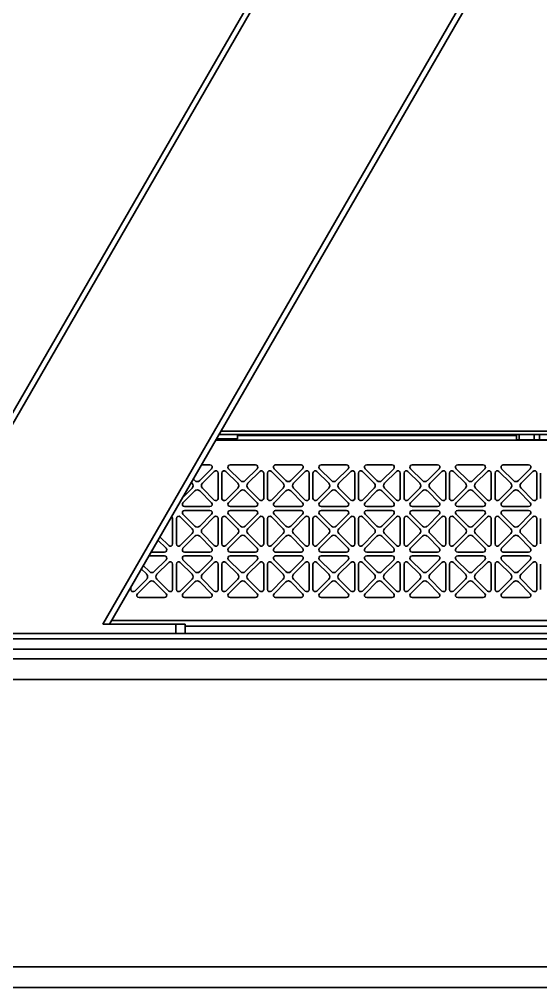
# Model space of a CAD drawing. Header units: millimetres. Extents: x 32496 to 166256, y 3504 to 23939.
# Drawn here: x 94672 to 94947, y 19902 to 20413 of the extents above; entities that cross this region are included whole.
import ezdxf

# ---------------------------------------------------------------- set-up
doc = ezdxf.new("R2010")
doc.units = ezdxf.units.MM
doc.layers.get('0').update_dxf_attribs({"lineweight": 35})

# ---------------------------------------------------------------- blocks, each defined once
blk = doc.blocks.new('8-1250')
at = {"linetype": 'Continuous'}
for p, q in [((-4859.13, -33800.26), (-5359.13, -34666.29)), ((-4859.13, -33806.26), (-5355.66, -34666.29)), ((-4859.13, -33994.26), (-5247.12, -34666.29)), ((-4859.13, -34000.26), (-5243.66, -34666.29)), ((-5186.85, -34568.79), (-5187.15, -34568.49)), ((-5187.15, -34568.49), (-5176.1, -34568.49)), ((-5185.92, -34566.29), (-4864.83, -34566.29)), ((-5184.94, -34564.59), (-4867.03, -34564.59)), ((-5176.4, -34568.79), (-5176.1, -34568.49)), ((-5176.1, -34566.29), (-5176.1, -34568.49)), ((-5028.99, -34566.79), (-5176.1, -34566.79)), ((-5028.99, -34569.06), (-5028.99, -34566.29)), ((-5027.68, -34569.06), (-5027.68, -34566.29)), ((-5019.65, -34569.06), (-5019.65, -34566.29)), ((-5017.01, -34569.06), (-5017.01, -34566.29)), ((-5187.65, -34569.29), (-4854.13, -34569.29)), ((-5186.85, -34568.79), (-5176.4, -34568.79)), ((-5028.99, -34569.06), (-5007.66, -34569.06)), ((-5190.64, -34582.29), (-5195.16, -34582.29)), ((-5166.64, -34582.29), (-5180.02, -34582.29)), ((-5142.64, -34582.29), (-5156.02, -34582.29)), ((-5118.64, -34582.29), (-5132.02, -34582.29)), ((-5094.64, -34582.29), (-5108.02, -34582.29)), ((-5070.64, -34582.29), (-5084.02, -34582.29)), ((-5046.64, -34582.29), (-5060.02, -34582.29)), ((-5022.64, -34582.29), (-5036.02, -34582.29)), ((-5196.05, -34590.6), (-5189.79, -34584.34)), ((-5188.38, -34585.75), (-5194.64, -34592.02)), ((-5186.33, -34599.98), (-5186.33, -34586.6)), ((-5184.33, -34586.6), (-5184.33, -34599.98)), ((-5176.01, -34592.02), (-5182.28, -34585.75)), ((-5180.87, -34584.34), (-5174.6, -34590.6)), ((-5172.05, -34590.6), (-5165.79, -34584.34)), ((-5164.38, -34585.75), (-5170.64, -34592.02)), ((-5162.33, -34599.98), (-5162.33, -34586.6)), ((-5160.33, -34586.6), (-5160.33, -34599.98)), ((-5152.01, -34592.02), (-5158.28, -34585.75)), ((-5156.87, -34584.34), (-5150.6, -34590.6)), ((-5148.05, -34590.6), (-5141.79, -34584.34)), ((-5140.38, -34585.75), (-5146.64, -34592.02)), ((-5138.33, -34599.98), (-5138.33, -34586.6)), ((-5136.33, -34586.6), (-5136.33, -34599.98)), ((-5128.01, -34592.02), (-5134.28, -34585.75)), ((-5132.87, -34584.34), (-5126.6, -34590.6)), ((-5124.05, -34590.6), (-5117.79, -34584.34)), ((-5116.38, -34585.75), (-5122.64, -34592.02)), ((-5114.33, -34599.98), (-5114.33, -34586.6)), ((-5112.33, -34586.6), (-5112.33, -34599.98)), ((-5104.01, -34592.02), (-5110.28, -34585.75)), ((-5108.87, -34584.34), (-5102.6, -34590.6)), ((-5100.05, -34590.6), (-5093.79, -34584.34)), ((-5092.38, -34585.75), (-5098.64, -34592.02)), ((-5090.33, -34599.98), (-5090.33, -34586.6)), ((-5088.33, -34586.6), (-5088.33, -34599.98)), ((-5080.01, -34592.02), (-5086.28, -34585.75)), ((-5084.87, -34584.34), (-5078.6, -34590.6)), ((-5076.05, -34590.6), (-5069.79, -34584.34)), ((-5068.38, -34585.75), (-5074.64, -34592.02)), ((-5066.33, -34599.98), (-5066.33, -34586.6)), ((-5064.33, -34586.6), (-5064.33, -34599.98)), ((-5056.01, -34592.02), (-5062.28, -34585.75)), ((-5060.87, -34584.34), (-5054.6, -34590.6)), ((-5052.05, -34590.6), (-5045.79, -34584.34)), ((-5044.38, -34585.75), (-5050.64, -34592.02)), ((-5042.33, -34599.98), (-5042.33, -34586.6)), ((-5040.33, -34586.6), (-5040.33, -34599.98)), ((-5032.01, -34592.02), (-5038.28, -34585.75)), ((-5036.87, -34584.34), (-5030.6, -34590.6)), ((-5028.05, -34590.6), (-5021.79, -34584.34)), ((-5020.38, -34585.75), (-5026.64, -34592.02)), ((-5018.33, -34599.98), (-5018.33, -34586.6)), ((-5016.33, -34586.6), (-5016.33, -34599.98)), ((-5200.01, -34592.02), (-5200.5, -34591.53)), ((-5199.46, -34589.74), (-5198.6, -34590.6)), ((-5205.29, -34599.84), (-5200.01, -34594.56)), ((-5198.6, -34595.98), (-5204.87, -34602.24)), ((-5189.79, -34602.24), (-5196.05, -34595.98)), ((-5194.64, -34594.56), (-5188.38, -34600.83)), ((-5182.28, -34600.83), (-5176.01, -34594.56)), ((-5174.6, -34595.98), (-5180.87, -34602.24)), ((-5165.79, -34602.24), (-5172.05, -34595.98)), ((-5170.64, -34594.56), (-5164.38, -34600.83)), ((-5158.28, -34600.83), (-5152.01, -34594.56)), ((-5150.6, -34595.98), (-5156.87, -34602.24)), ((-5141.79, -34602.24), (-5148.05, -34595.98)), ((-5146.64, -34594.56), (-5140.38, -34600.83)), ((-5134.28, -34600.83), (-5128.01, -34594.56)), ((-5126.6, -34595.98), (-5132.87, -34602.24)), ((-5117.79, -34602.24), (-5124.05, -34595.98)), ((-5122.64, -34594.56), (-5116.38, -34600.83)), ((-5110.28, -34600.83), (-5104.01, -34594.56)), ((-5102.6, -34595.98), (-5108.87, -34602.24)), ((-5093.79, -34602.24), (-5100.05, -34595.98)), ((-5098.64, -34594.56), (-5092.38, -34600.83)), ((-5086.28, -34600.83), (-5080.01, -34594.56)), ((-5078.6, -34595.98), (-5084.87, -34602.24)), ((-5069.79, -34602.24), (-5076.05, -34595.98)), ((-5074.64, -34594.56), (-5068.38, -34600.83)), ((-5062.28, -34600.83), (-5056.01, -34594.56)), ((-5054.6, -34595.98), (-5060.87, -34602.24)), ((-5045.79, -34602.24), (-5052.05, -34595.98)), ((-5050.64, -34594.56), (-5044.38, -34600.83)), ((-5038.28, -34600.83), (-5032.01, -34594.56)), ((-5030.6, -34595.98), (-5036.87, -34602.24)), ((-5021.79, -34602.24), (-5028.05, -34595.98)), ((-5026.64, -34594.56), (-5020.38, -34600.83)), ((-5204.02, -34604.29), (-5190.64, -34604.29)), ((-5180.02, -34604.29), (-5166.64, -34604.29)), ((-5156.02, -34604.29), (-5142.64, -34604.29)), ((-5132.02, -34604.29), (-5118.64, -34604.29)), ((-5108.02, -34604.29), (-5094.64, -34604.29)), ((-5084.02, -34604.29), (-5070.64, -34604.29)), ((-5060.02, -34604.29), (-5046.64, -34604.29)), ((-5036.02, -34604.29), (-5022.64, -34604.29)), ((-5204.87, -34608.34), (-5198.6, -34614.6)), ((-5190.64, -34606.29), (-5204.02, -34606.29)), ((-5196.05, -34614.6), (-5189.79, -34608.34)), ((-5180.87, -34608.34), (-5174.6, -34614.6)), ((-5166.64, -34606.29), (-5180.02, -34606.29)), ((-5172.05, -34614.6), (-5165.79, -34608.34)), ((-5156.87, -34608.34), (-5150.6, -34614.6)), ((-5142.64, -34606.29), (-5156.02, -34606.29)), ((-5148.05, -34614.6), (-5141.79, -34608.34)), ((-5132.87, -34608.34), (-5126.6, -34614.6)), ((-5118.64, -34606.29), (-5132.02, -34606.29)), ((-5124.05, -34614.6), (-5117.79, -34608.34)), ((-5108.87, -34608.34), (-5102.6, -34614.6)), ((-5094.64, -34606.29), (-5108.02, -34606.29)), ((-5100.05, -34614.6), (-5093.79, -34608.34)), ((-5084.87, -34608.34), (-5078.6, -34614.6)), ((-5070.64, -34606.29), (-5084.02, -34606.29)), ((-5076.05, -34614.6), (-5069.79, -34608.34)), ((-5060.87, -34608.34), (-5054.6, -34614.6)), ((-5046.64, -34606.29), (-5060.02, -34606.29)), ((-5052.05, -34614.6), (-5045.79, -34608.34)), ((-5036.87, -34608.34), (-5030.6, -34614.6)), ((-5022.64, -34606.29), (-5036.02, -34606.29)), ((-5028.05, -34614.6), (-5021.79, -34608.34)), ((-5210.33, -34623.98), (-5210.33, -34610.6)), ((-5208.33, -34610.6), (-5208.33, -34623.98)), ((-5200.01, -34616.02), (-5206.28, -34609.75)), ((-5188.38, -34609.75), (-5194.64, -34616.02)), ((-5186.33, -34623.98), (-5186.33, -34610.6)), ((-5184.33, -34610.6), (-5184.33, -34623.98)), ((-5176.01, -34616.02), (-5182.28, -34609.75)), ((-5164.38, -34609.75), (-5170.64, -34616.02)), ((-5162.33, -34623.98), (-5162.33, -34610.6)), ((-5160.33, -34610.6), (-5160.33, -34623.98)), ((-5152.01, -34616.02), (-5158.28, -34609.75)), ((-5140.38, -34609.75), (-5146.64, -34616.02)), ((-5138.33, -34623.98), (-5138.33, -34610.6)), ((-5136.33, -34610.6), (-5136.33, -34623.98)), ((-5128.01, -34616.02), (-5134.28, -34609.75)), ((-5116.38, -34609.75), (-5122.64, -34616.02)), ((-5114.33, -34623.98), (-5114.33, -34610.6)), ((-5112.33, -34610.6), (-5112.33, -34623.98)), ((-5104.01, -34616.02), (-5110.28, -34609.75)), ((-5092.38, -34609.75), (-5098.64, -34616.02)), ((-5090.33, -34623.98), (-5090.33, -34610.6)), ((-5088.33, -34610.6), (-5088.33, -34623.98)), ((-5080.01, -34616.02), (-5086.28, -34609.75)), ((-5068.38, -34609.75), (-5074.64, -34616.02)), ((-5066.33, -34623.98), (-5066.33, -34610.6)), ((-5064.33, -34610.6), (-5064.33, -34623.98)), ((-5056.01, -34616.02), (-5062.28, -34609.75)), ((-5044.38, -34609.75), (-5050.64, -34616.02)), ((-5042.33, -34623.98), (-5042.33, -34610.6)), ((-5040.33, -34610.6), (-5040.33, -34623.98)), ((-5032.01, -34616.02), (-5038.28, -34609.75)), ((-5020.38, -34609.75), (-5026.64, -34616.02)), ((-5018.33, -34623.98), (-5018.33, -34610.6)), ((-5016.33, -34610.6), (-5016.33, -34623.98)), ((-5206.28, -34624.83), (-5200.01, -34618.56)), ((-5194.64, -34618.56), (-5188.38, -34624.83)), ((-5182.28, -34624.83), (-5176.01, -34618.56)), ((-5170.64, -34618.56), (-5164.38, -34624.83)), ((-5158.28, -34624.83), (-5152.01, -34618.56)), ((-5146.64, -34618.56), (-5140.38, -34624.83)), ((-5134.28, -34624.83), (-5128.01, -34618.56)), ((-5122.64, -34618.56), (-5116.38, -34624.83)), ((-5110.28, -34624.83), (-5104.01, -34618.56)), ((-5098.64, -34618.56), (-5092.38, -34624.83)), ((-5086.28, -34624.83), (-5080.01, -34618.56)), ((-5074.64, -34618.56), (-5068.38, -34624.83)), ((-5062.28, -34624.83), (-5056.01, -34618.56)), ((-5050.64, -34618.56), (-5044.38, -34624.83)), ((-5038.28, -34624.83), (-5032.01, -34618.56)), ((-5026.64, -34618.56), (-5020.38, -34624.83)), ((-5213.79, -34626.24), (-5218.07, -34621.96)), ((-5217.03, -34620.17), (-5212.38, -34624.83)), ((-5198.6, -34619.98), (-5204.87, -34626.24)), ((-5189.79, -34626.24), (-5196.05, -34619.98)), ((-5174.6, -34619.98), (-5180.87, -34626.24)), ((-5165.79, -34626.24), (-5172.05, -34619.98)), ((-5150.6, -34619.98), (-5156.87, -34626.24)), ((-5141.79, -34626.24), (-5148.05, -34619.98)), ((-5126.6, -34619.98), (-5132.87, -34626.24)), ((-5117.79, -34626.24), (-5124.05, -34619.98)), ((-5102.6, -34619.98), (-5108.87, -34626.24)), ((-5093.79, -34626.24), (-5100.05, -34619.98)), ((-5078.6, -34619.98), (-5084.87, -34626.24)), ((-5069.79, -34626.24), (-5076.05, -34619.98)), ((-5054.6, -34619.98), (-5060.87, -34626.24)), ((-5045.79, -34626.24), (-5052.05, -34619.98)), ((-5030.6, -34619.98), (-5036.87, -34626.24)), ((-5021.79, -34626.24), (-5028.05, -34619.98)), ((-5221.72, -34628.29), (-5214.64, -34628.29)), ((-5204.02, -34628.29), (-5190.64, -34628.29)), ((-5180.02, -34628.29), (-5166.64, -34628.29)), ((-5156.02, -34628.29), (-5142.64, -34628.29)), ((-5132.02, -34628.29), (-5118.64, -34628.29)), ((-5108.02, -34628.29), (-5094.64, -34628.29)), ((-5084.02, -34628.29), (-5070.64, -34628.29)), ((-5060.02, -34628.29), (-5046.64, -34628.29)), ((-5036.02, -34628.29), (-5022.64, -34628.29)), ((-5214.64, -34630.29), (-5222.87, -34630.29)), ((-5220.05, -34638.6), (-5213.79, -34632.34)), ((-5212.38, -34633.75), (-5218.64, -34640.02)), ((-5210.33, -34647.98), (-5210.33, -34634.6)), ((-5208.33, -34634.6), (-5208.33, -34647.98)), ((-5200.01, -34640.02), (-5206.28, -34633.75)), ((-5204.87, -34632.34), (-5198.6, -34638.6)), ((-5190.64, -34630.29), (-5204.02, -34630.29)), ((-5196.05, -34638.6), (-5189.79, -34632.34)), ((-5188.38, -34633.75), (-5194.64, -34640.02)), ((-5186.33, -34647.98), (-5186.33, -34634.6)), ((-5184.33, -34634.6), (-5184.33, -34647.98)), ((-5176.01, -34640.02), (-5182.28, -34633.75)), ((-5180.87, -34632.34), (-5174.6, -34638.6)), ((-5166.64, -34630.29), (-5180.02, -34630.29)), ((-5172.05, -34638.6), (-5165.79, -34632.34)), ((-5164.38, -34633.75), (-5170.64, -34640.02)), ((-5162.33, -34647.98), (-5162.33, -34634.6)), ((-5160.33, -34634.6), (-5160.33, -34647.98)), ((-5152.01, -34640.02), (-5158.28, -34633.75)), ((-5156.87, -34632.34), (-5150.6, -34638.6)), ((-5142.64, -34630.29), (-5156.02, -34630.29)), ((-5148.05, -34638.6), (-5141.79, -34632.34)), ((-5140.38, -34633.75), (-5146.64, -34640.02)), ((-5138.33, -34647.98), (-5138.33, -34634.6)), ((-5136.33, -34634.6), (-5136.33, -34647.98)), ((-5128.01, -34640.02), (-5134.28, -34633.75)), ((-5132.87, -34632.34), (-5126.6, -34638.6)), ((-5118.64, -34630.29), (-5132.02, -34630.29)), ((-5124.05, -34638.6), (-5117.79, -34632.34)), ((-5116.38, -34633.75), (-5122.64, -34640.02)), ((-5114.33, -34647.98), (-5114.33, -34634.6)), ((-5112.33, -34634.6), (-5112.33, -34647.98)), ((-5104.01, -34640.02), (-5110.28, -34633.75)), ((-5108.87, -34632.34), (-5102.6, -34638.6)), ((-5094.64, -34630.29), (-5108.02, -34630.29)), ((-5100.05, -34638.6), (-5093.79, -34632.34)), ((-5092.38, -34633.75), (-5098.64, -34640.02)), ((-5090.33, -34647.98), (-5090.33, -34634.6)), ((-5088.33, -34634.6), (-5088.33, -34647.98)), ((-5080.01, -34640.02), (-5086.28, -34633.75)), ((-5084.87, -34632.34), (-5078.6, -34638.6)), ((-5070.64, -34630.29), (-5084.02, -34630.29)), ((-5076.05, -34638.6), (-5069.79, -34632.34)), ((-5068.38, -34633.75), (-5074.64, -34640.02)), ((-5066.33, -34647.98), (-5066.33, -34634.6)), ((-5064.33, -34634.6), (-5064.33, -34647.98)), ((-5056.01, -34640.02), (-5062.28, -34633.75)), ((-5060.87, -34632.34), (-5054.6, -34638.6)), ((-5046.64, -34630.29), (-5060.02, -34630.29)), ((-5052.05, -34638.6), (-5045.79, -34632.34)), ((-5044.38, -34633.75), (-5050.64, -34640.02)), ((-5042.33, -34647.98), (-5042.33, -34634.6)), ((-5040.33, -34634.6), (-5040.33, -34647.98)), ((-5032.01, -34640.02), (-5038.28, -34633.75)), ((-5036.87, -34632.34), (-5030.6, -34638.6)), ((-5022.64, -34630.29), (-5036.02, -34630.29)), ((-5028.05, -34638.6), (-5021.79, -34632.34)), ((-5020.38, -34633.75), (-5026.64, -34640.02)), ((-5018.33, -34647.98), (-5018.33, -34634.6)), ((-5016.33, -34634.6), (-5016.33, -34647.98)), ((-5224.01, -34640.02), (-5226.85, -34637.18)), ((-5225.82, -34635.39), (-5222.6, -34638.6)), ((-5230.28, -34648.83), (-5224.01, -34642.56)), ((-5222.6, -34643.98), (-5228.87, -34650.24)), ((-5213.79, -34650.24), (-5220.05, -34643.98)), ((-5218.64, -34642.56), (-5212.38, -34648.83)), ((-5206.28, -34648.83), (-5200.01, -34642.56)), ((-5198.6, -34643.98), (-5204.87, -34650.24)), ((-5189.79, -34650.24), (-5196.05, -34643.98)), ((-5194.64, -34642.56), (-5188.38, -34648.83)), ((-5182.28, -34648.83), (-5176.01, -34642.56)), ((-5174.6, -34643.98), (-5180.87, -34650.24)), ((-5165.79, -34650.24), (-5172.05, -34643.98)), ((-5170.64, -34642.56), (-5164.38, -34648.83)), ((-5158.28, -34648.83), (-5152.01, -34642.56)), ((-5150.6, -34643.98), (-5156.87, -34650.24)), ((-5141.79, -34650.24), (-5148.05, -34643.98)), ((-5146.64, -34642.56), (-5140.38, -34648.83)), ((-5134.28, -34648.83), (-5128.01, -34642.56)), ((-5126.6, -34643.98), (-5132.87, -34650.24)), ((-5117.79, -34650.24), (-5124.05, -34643.98)), ((-5122.64, -34642.56), (-5116.38, -34648.83)), ((-5110.28, -34648.83), (-5104.01, -34642.56)), ((-5102.6, -34643.98), (-5108.87, -34650.24)), ((-5093.79, -34650.24), (-5100.05, -34643.98)), ((-5098.64, -34642.56), (-5092.38, -34648.83)), ((-5086.28, -34648.83), (-5080.01, -34642.56)), ((-5078.6, -34643.98), (-5084.87, -34650.24)), ((-5069.79, -34650.24), (-5076.05, -34643.98)), ((-5074.64, -34642.56), (-5068.38, -34648.83)), ((-5062.28, -34648.83), (-5056.01, -34642.56)), ((-5054.6, -34643.98), (-5060.87, -34650.24)), ((-5045.79, -34650.24), (-5052.05, -34643.98)), ((-5050.64, -34642.56), (-5044.38, -34648.83)), ((-5038.28, -34648.83), (-5032.01, -34642.56)), ((-5030.6, -34643.98), (-5036.87, -34650.24)), ((-5021.79, -34650.24), (-5028.05, -34643.98)), ((-5026.64, -34642.56), (-5020.38, -34648.83)), ((-5232.33, -34646.66), (-5232.33, -34647.98)), ((-5228.02, -34652.29), (-5214.64, -34652.29)), ((-5204.02, -34652.29), (-5190.64, -34652.29)), ((-5180.02, -34652.29), (-5166.64, -34652.29)), ((-5156.02, -34652.29), (-5142.64, -34652.29)), ((-5132.02, -34652.29), (-5118.64, -34652.29)), ((-5108.02, -34652.29), (-5094.64, -34652.29)), ((-5084.02, -34652.29), (-5070.64, -34652.29)), ((-5060.02, -34652.29), (-5046.64, -34652.29)), ((-5036.02, -34652.29), (-5022.64, -34652.29)), ((-5242.5, -34664.29), (-4854.13, -34664.29)), ((-5247.12, -34666.29), (-5203.66, -34666.29)), ((-5208.66, -34671.29), (-5208.66, -34666.29)), ((-5203.66, -34671.29), (-5203.66, -34666.29)), ((-4854.13, -34667.29), (-5203.66, -34667.29)), ((3761.37, -34674.01), (-7907.13, -34674.01)), ((-5203.66, -34671.29), (-5399.13, -34671.29)), ((-4851.13, -34671.29), (-5208.66, -34671.29)), ((3761.37, -34679.48), (-7907.13, -34679.48)), ((3115.87, -34684.6), (-7857.13, -34684.6)), ((3115.87, -34695.54), (-7857.13, -34695.54)), ((4052.87, -34847.03), (-7783.13, -34847.03)), ((4052.87, -34857.98), (-7783.13, -34857.98))]:
    blk.add_line(p, q, dxfattribs=at)
for centre, radius, start, end in [((-5190.64, -34583.49), 1.2, 315, 90), ((-5180.02, -34583.49), 1.2, 90, 225), ((-5166.64, -34583.49), 1.2, 315, 90), ((-5156.02, -34583.49), 1.2, 90, 225), ((-5142.64, -34583.49), 1.2, 315, 90), ((-5132.02, -34583.49), 1.2, 90, 225), ((-5118.64, -34583.49), 1.2, 315, 90), ((-5108.02, -34583.49), 1.2, 90, 225), ((-5094.64, -34583.49), 1.2, 315, 90), ((-5084.02, -34583.49), 1.2, 90, 225), ((-5070.64, -34583.49), 1.2, 315, 90), ((-5060.02, -34583.49), 1.2, 90, 225), ((-5046.64, -34583.49), 1.2, 315, 90), ((-5036.02, -34583.49), 1.2, 90, 225), ((-5022.64, -34583.49), 1.2, 315, 90), ((-5187.53, -34586.6), 1.2, 0, 135), ((-5183.13, -34586.6), 1.2, 45, 180), ((-5163.53, -34586.6), 1.2, 0, 135), ((-5159.13, -34586.6), 1.2, 45, 180), ((-5139.53, -34586.6), 1.2, 0, 135), ((-5135.13, -34586.6), 1.2, 45, 180), ((-5115.53, -34586.6), 1.2, 0, 135), ((-5111.13, -34586.6), 1.2, 45, 180), ((-5091.53, -34586.6), 1.2, 0, 135), ((-5087.13, -34586.6), 1.2, 45, 180), ((-5067.53, -34586.6), 1.2, 0, 135), ((-5063.13, -34586.6), 1.2, 45, 180), ((-5043.53, -34586.6), 1.2, 0, 135), ((-5039.13, -34586.6), 1.2, 45, 180), ((-5019.53, -34586.6), 1.2, 0, 135), ((-5201.29, -34593.29), 1.8, 315, 45), ((-5197.33, -34589.33), 1.8, 225, 315), ((-5193.37, -34593.29), 1.8, 135, 225), ((-5177.29, -34593.29), 1.8, 315, 45), ((-5173.33, -34589.33), 1.8, 225, 315), ((-5169.37, -34593.29), 1.8, 135, 225), ((-5153.29, -34593.29), 1.8, 315, 45), ((-5149.33, -34589.33), 1.8, 225, 315), ((-5145.37, -34593.29), 1.8, 135, 225), ((-5129.29, -34593.29), 1.8, 315, 45), ((-5125.33, -34589.33), 1.8, 225, 315), ((-5121.37, -34593.29), 1.8, 135, 225), ((-5105.29, -34593.29), 1.8, 315, 45), ((-5101.33, -34589.33), 1.8, 225, 315), ((-5097.37, -34593.29), 1.8, 135, 225), ((-5081.29, -34593.29), 1.8, 315, 45), ((-5077.33, -34589.33), 1.8, 225, 315), ((-5073.37, -34593.29), 1.8, 135, 225), ((-5057.29, -34593.29), 1.8, 315, 45), ((-5053.33, -34589.33), 1.8, 225, 315), ((-5049.37, -34593.29), 1.8, 135, 225), ((-5033.29, -34593.29), 1.8, 315, 45), ((-5029.33, -34589.33), 1.8, 225, 315), ((-5025.37, -34593.29), 1.8, 135, 225), ((-5197.33, -34597.25), 1.8, 45, 135), ((-5173.33, -34597.25), 1.8, 45, 135), ((-5149.33, -34597.25), 1.8, 45, 135), ((-5125.33, -34597.25), 1.8, 45, 135), ((-5101.33, -34597.25), 1.8, 45, 135), ((-5077.33, -34597.25), 1.8, 45, 135), ((-5053.33, -34597.25), 1.8, 45, 135), ((-5029.33, -34597.25), 1.8, 45, 135), ((-5204.02, -34603.09), 1.2, 135, 270), ((-5190.64, -34603.09), 1.2, 270, 45), ((-5187.53, -34599.98), 1.2, 225, 0), ((-5183.13, -34599.98), 1.2, 180, 315), ((-5180.02, -34603.09), 1.2, 135, 270), ((-5166.64, -34603.09), 1.2, 270, 45), ((-5163.53, -34599.98), 1.2, 225, 0), ((-5159.13, -34599.98), 1.2, 180, 315), ((-5156.02, -34603.09), 1.2, 135, 270), ((-5142.64, -34603.09), 1.2, 270, 45), ((-5139.53, -34599.98), 1.2, 225, 0), ((-5135.13, -34599.98), 1.2, 180, 315), ((-5132.02, -34603.09), 1.2, 135, 270), ((-5118.64, -34603.09), 1.2, 270, 45), ((-5115.53, -34599.98), 1.2, 225, 0), ((-5111.13, -34599.98), 1.2, 180, 315), ((-5108.02, -34603.09), 1.2, 135, 270), ((-5094.64, -34603.09), 1.2, 270, 45), ((-5091.53, -34599.98), 1.2, 225, 0), ((-5087.13, -34599.98), 1.2, 180, 315), ((-5084.02, -34603.09), 1.2, 135, 270), ((-5070.64, -34603.09), 1.2, 270, 45), ((-5067.53, -34599.98), 1.2, 225, 0), ((-5063.13, -34599.98), 1.2, 180, 315), ((-5060.02, -34603.09), 1.2, 135, 270), ((-5046.64, -34603.09), 1.2, 270, 45), ((-5043.53, -34599.98), 1.2, 225, 0), ((-5039.13, -34599.98), 1.2, 180, 315), ((-5036.02, -34603.09), 1.2, 135, 270), ((-5022.64, -34603.09), 1.2, 270, 45), ((-5019.53, -34599.98), 1.2, 225, 0), ((-5211.53, -34610.6), 1.2, 0, 59.0891), ((-5207.13, -34610.6), 1.2, 45, 180), ((-5204.02, -34607.49), 1.2, 90, 225), ((-5190.64, -34607.49), 1.2, 315, 90), ((-5187.53, -34610.6), 1.2, 0, 135), ((-5183.13, -34610.6), 1.2, 45, 180), ((-5180.02, -34607.49), 1.2, 90, 225), ((-5166.64, -34607.49), 1.2, 315, 90), ((-5163.53, -34610.6), 1.2, 0, 135), ((-5159.13, -34610.6), 1.2, 45, 180), ((-5156.02, -34607.49), 1.2, 90, 225), ((-5142.64, -34607.49), 1.2, 315, 90), ((-5139.53, -34610.6), 1.2, 0, 135), ((-5135.13, -34610.6), 1.2, 45, 180), ((-5132.02, -34607.49), 1.2, 90, 225), ((-5118.64, -34607.49), 1.2, 315, 90), ((-5115.53, -34610.6), 1.2, 0, 135), ((-5111.13, -34610.6), 1.2, 45, 180), ((-5108.02, -34607.49), 1.2, 90, 225), ((-5094.64, -34607.49), 1.2, 315, 90), ((-5091.53, -34610.6), 1.2, 0, 135), ((-5087.13, -34610.6), 1.2, 45, 180), ((-5084.02, -34607.49), 1.2, 90, 225), ((-5070.64, -34607.49), 1.2, 315, 90), ((-5067.53, -34610.6), 1.2, 0, 135), ((-5063.13, -34610.6), 1.2, 45, 180), ((-5060.02, -34607.49), 1.2, 90, 225), ((-5046.64, -34607.49), 1.2, 315, 90), ((-5043.53, -34610.6), 1.2, 0, 135), ((-5039.13, -34610.6), 1.2, 45, 180), ((-5036.02, -34607.49), 1.2, 90, 225), ((-5022.64, -34607.49), 1.2, 315, 90), ((-5019.53, -34610.6), 1.2, 0, 135), ((-5197.33, -34613.33), 1.8, 225, 315), ((-5173.33, -34613.33), 1.8, 225, 315), ((-5149.33, -34613.33), 1.8, 225, 315), ((-5125.33, -34613.33), 1.8, 225, 315), ((-5101.33, -34613.33), 1.8, 225, 315), ((-5077.33, -34613.33), 1.8, 225, 315), ((-5053.33, -34613.33), 1.8, 225, 315), ((-5029.33, -34613.33), 1.8, 225, 315), ((-5201.29, -34617.29), 1.8, 315, 45), ((-5197.33, -34621.25), 1.8, 45, 135), ((-5193.37, -34617.29), 1.8, 135, 225), ((-5177.29, -34617.29), 1.8, 315, 45), ((-5173.33, -34621.25), 1.8, 45, 135), ((-5169.37, -34617.29), 1.8, 135, 225), ((-5153.29, -34617.29), 1.8, 315, 45), ((-5149.33, -34621.25), 1.8, 45, 135), ((-5145.37, -34617.29), 1.8, 135, 225), ((-5129.29, -34617.29), 1.8, 315, 45), ((-5125.33, -34621.25), 1.8, 45, 135), ((-5121.37, -34617.29), 1.8, 135, 225), ((-5105.29, -34617.29), 1.8, 315, 45), ((-5101.33, -34621.25), 1.8, 45, 135), ((-5097.37, -34617.29), 1.8, 135, 225), ((-5081.29, -34617.29), 1.8, 315, 45), ((-5077.33, -34621.25), 1.8, 45, 135), ((-5073.37, -34617.29), 1.8, 135, 225), ((-5057.29, -34617.29), 1.8, 315, 45), ((-5053.33, -34621.25), 1.8, 45, 135), ((-5049.37, -34617.29), 1.8, 135, 225), ((-5033.29, -34617.29), 1.8, 315, 45), ((-5029.33, -34621.25), 1.8, 45, 135), ((-5025.37, -34617.29), 1.8, 135, 225), ((-5211.53, -34623.98), 1.2, 225, 0), ((-5207.13, -34623.98), 1.2, 180, 315), ((-5187.53, -34623.98), 1.2, 225, 0), ((-5183.13, -34623.98), 1.2, 180, 315), ((-5163.53, -34623.98), 1.2, 225, 0), ((-5159.13, -34623.98), 1.2, 180, 315), ((-5139.53, -34623.98), 1.2, 225, 0), ((-5135.13, -34623.98), 1.2, 180, 315), ((-5115.53, -34623.98), 1.2, 225, 0), ((-5111.13, -34623.98), 1.2, 180, 315), ((-5091.53, -34623.98), 1.2, 225, 0), ((-5087.13, -34623.98), 1.2, 180, 315), ((-5067.53, -34623.98), 1.2, 225, 0), ((-5063.13, -34623.98), 1.2, 180, 315), ((-5043.53, -34623.98), 1.2, 225, 0), ((-5039.13, -34623.98), 1.2, 180, 315), ((-5019.53, -34623.98), 1.2, 225, 0), ((-5214.64, -34627.09), 1.2, 270, 45), ((-5204.02, -34627.09), 1.2, 135, 270), ((-5190.64, -34627.09), 1.2, 270, 45), ((-5180.02, -34627.09), 1.2, 135, 270), ((-5166.64, -34627.09), 1.2, 270, 45), ((-5156.02, -34627.09), 1.2, 135, 270), ((-5142.64, -34627.09), 1.2, 270, 45), ((-5132.02, -34627.09), 1.2, 135, 270), ((-5118.64, -34627.09), 1.2, 270, 45), ((-5108.02, -34627.09), 1.2, 135, 270), ((-5094.64, -34627.09), 1.2, 270, 45), ((-5084.02, -34627.09), 1.2, 135, 270), ((-5070.64, -34627.09), 1.2, 270, 45), ((-5060.02, -34627.09), 1.2, 135, 270), ((-5046.64, -34627.09), 1.2, 270, 45), ((-5036.02, -34627.09), 1.2, 135, 270), ((-5022.64, -34627.09), 1.2, 270, 45), ((-5214.64, -34631.49), 1.2, 315, 90), ((-5211.53, -34634.6), 1.2, 0, 135), ((-5207.13, -34634.6), 1.2, 45, 180), ((-5204.02, -34631.49), 1.2, 90, 225), ((-5190.64, -34631.49), 1.2, 315, 90), ((-5187.53, -34634.6), 1.2, 0, 135), ((-5183.13, -34634.6), 1.2, 45, 180), ((-5180.02, -34631.49), 1.2, 90, 225), ((-5166.64, -34631.49), 1.2, 315, 90), ((-5163.53, -34634.6), 1.2, 0, 135), ((-5159.13, -34634.6), 1.2, 45, 180), ((-5156.02, -34631.49), 1.2, 90, 225), ((-5142.64, -34631.49), 1.2, 315, 90), ((-5139.53, -34634.6), 1.2, 0, 135), ((-5135.13, -34634.6), 1.2, 45, 180), ((-5132.02, -34631.49), 1.2, 90, 225), ((-5118.64, -34631.49), 1.2, 315, 90), ((-5115.53, -34634.6), 1.2, 0, 135), ((-5111.13, -34634.6), 1.2, 45, 180), ((-5108.02, -34631.49), 1.2, 90, 225), ((-5094.64, -34631.49), 1.2, 315, 90), ((-5091.53, -34634.6), 1.2, 0, 135), ((-5087.13, -34634.6), 1.2, 45, 180), ((-5084.02, -34631.49), 1.2, 90, 225), ((-5070.64, -34631.49), 1.2, 315, 90), ((-5067.53, -34634.6), 1.2, 0, 135), ((-5063.13, -34634.6), 1.2, 45, 180), ((-5060.02, -34631.49), 1.2, 90, 225), ((-5046.64, -34631.49), 1.2, 315, 90), ((-5043.53, -34634.6), 1.2, 0, 135), ((-5039.13, -34634.6), 1.2, 45, 180), ((-5036.02, -34631.49), 1.2, 90, 225), ((-5022.64, -34631.49), 1.2, 315, 90), ((-5019.53, -34634.6), 1.2, 0, 135), ((-5225.29, -34641.29), 1.8, 315, 45), ((-5221.33, -34637.33), 1.8, 225, 315), ((-5217.37, -34641.29), 1.8, 135, 225), ((-5201.29, -34641.29), 1.8, 315, 45), ((-5197.33, -34637.33), 1.8, 225, 315), ((-5193.37, -34641.29), 1.8, 135, 225), ((-5177.29, -34641.29), 1.8, 315, 45), ((-5173.33, -34637.33), 1.8, 225, 315), ((-5169.37, -34641.29), 1.8, 135, 225), ((-5153.29, -34641.29), 1.8, 315, 45), ((-5149.33, -34637.33), 1.8, 225, 315), ((-5145.37, -34641.29), 1.8, 135, 225), ((-5129.29, -34641.29), 1.8, 315, 45), ((-5125.33, -34637.33), 1.8, 225, 315), ((-5121.37, -34641.29), 1.8, 135, 225), ((-5105.29, -34641.29), 1.8, 315, 45), ((-5101.33, -34637.33), 1.8, 225, 315), ((-5097.37, -34641.29), 1.8, 135, 225), ((-5081.29, -34641.29), 1.8, 315, 45), ((-5077.33, -34637.33), 1.8, 225, 315), ((-5073.37, -34641.29), 1.8, 135, 225), ((-5057.29, -34641.29), 1.8, 315, 45), ((-5053.33, -34637.33), 1.8, 225, 315), ((-5049.37, -34641.29), 1.8, 135, 225), ((-5033.29, -34641.29), 1.8, 315, 45), ((-5029.33, -34637.33), 1.8, 225, 315), ((-5025.37, -34641.29), 1.8, 135, 225), ((-5221.33, -34645.25), 1.8, 45, 135), ((-5197.33, -34645.25), 1.8, 45, 135), ((-5173.33, -34645.25), 1.8, 45, 135), ((-5149.33, -34645.25), 1.8, 45, 135), ((-5125.33, -34645.25), 1.8, 45, 135), ((-5101.33, -34645.25), 1.8, 45, 135), ((-5077.33, -34645.25), 1.8, 45, 135), ((-5053.33, -34645.25), 1.8, 45, 135), ((-5029.33, -34645.25), 1.8, 45, 135), ((-5231.13, -34647.98), 1.2, 180, 315), ((-5228.02, -34651.09), 1.2, 135, 270), ((-5214.64, -34651.09), 1.2, 270, 45), ((-5211.53, -34647.98), 1.2, 225, 0), ((-5207.13, -34647.98), 1.2, 180, 315), ((-5204.02, -34651.09), 1.2, 135, 270), ((-5190.64, -34651.09), 1.2, 270, 45), ((-5187.53, -34647.98), 1.2, 225, 0), ((-5183.13, -34647.98), 1.2, 180, 315), ((-5180.02, -34651.09), 1.2, 135, 270), ((-5166.64, -34651.09), 1.2, 270, 45), ((-5163.53, -34647.98), 1.2, 225, 0), ((-5159.13, -34647.98), 1.2, 180, 315), ((-5156.02, -34651.09), 1.2, 135, 270), ((-5142.64, -34651.09), 1.2, 270, 45), ((-5139.53, -34647.98), 1.2, 225, 0), ((-5135.13, -34647.98), 1.2, 180, 315), ((-5132.02, -34651.09), 1.2, 135, 270), ((-5118.64, -34651.09), 1.2, 270, 45), ((-5115.53, -34647.98), 1.2, 225, 0), ((-5111.13, -34647.98), 1.2, 180, 315), ((-5108.02, -34651.09), 1.2, 135, 270), ((-5094.64, -34651.09), 1.2, 270, 45), ((-5091.53, -34647.98), 1.2, 225, 0), ((-5087.13, -34647.98), 1.2, 180, 315), ((-5084.02, -34651.09), 1.2, 135, 270), ((-5070.64, -34651.09), 1.2, 270, 45), ((-5067.53, -34647.98), 1.2, 225, 0), ((-5063.13, -34647.98), 1.2, 180, 315), ((-5060.02, -34651.09), 1.2, 135, 270), ((-5046.64, -34651.09), 1.2, 270, 45), ((-5043.53, -34647.98), 1.2, 225, 0), ((-5039.13, -34647.98), 1.2, 180, 315), ((-5036.02, -34651.09), 1.2, 135, 270), ((-5022.64, -34651.09), 1.2, 270, 45), ((-5019.53, -34647.98), 1.2, 225, 0)]:
    blk.add_arc(centre, radius, start, end, dxfattribs=at)
blk.add_open_spline([(-5025.53, -34569.16), (-5025.53, -34569.16), (-5025.54, -34569.16), (-5025.53, -34569.15), (-5025.53, -34569.15)], degree=3, knots=[0, 0, 0, 0, 0.500735, 1, 1, 1, 1], dxfattribs=at)

msp = doc.modelspace()

# ---------------------------------------------------------------- block references
at = {"color": 6}
msp.add_blockref('8-1250', (99962.893, 54760.291), dxfattribs=at)

doc.saveas('drawing.dxf')
